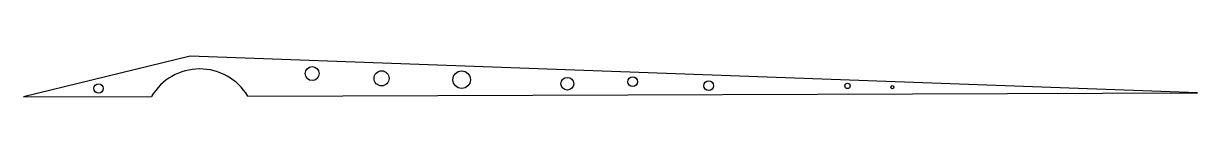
# Model space of a CAD drawing. Header units: millimetres. Extents: x -57.3 to 15, y 127 to 129.5.
import ezdxf

# ---------------------------------------------------------------- set-up
doc = ezdxf.new("R2010")
doc.units = ezdxf.units.MM
doc.layers.get('0').update_dxf_attribs({"linetype": 'CONTINUOUS', "lineweight": 25})

msp = doc.modelspace()

# ---------------------------------------------------------------- linework, layer by layer
for p, q in [((15, 127.25), (-47, 129.5)), ((-43.443, 127.048), (15, 127.25)), ((-57.25, 127), (-49.368, 127.027))]:
    msp.add_line(p, q)
msp.add_lwpolyline([(-47, 129.5), (-57.25, 127)])
for centre, radius in [((-39.481, 128.427), 0.427), ((-35.214, 128.137), 0.463), ((-30.284, 128.054), 0.539), ((-23.78, 127.805), 0.393), ((-19.761, 127.93), 0.302), ((-15.08, 127.681), 0.299), ((-52.629, 127.518), 0.291), ((-6.54, 127.675), 0.165), ((-3.786, 127.595), 0.0946), ((15, 127.25), 0), ((15, 127.25), 0), ((15, 127.25), 0), ((15, 127.25), 0.00000154), ((15, 127.25), 0.00000103), ((15, 127.25), 0)]:
    msp.add_circle(centre, radius)
msp.add_arc((-46.399, 125.257), 3.457, 31.19593, 149.20058)

doc.saveas('drawing.dxf')
